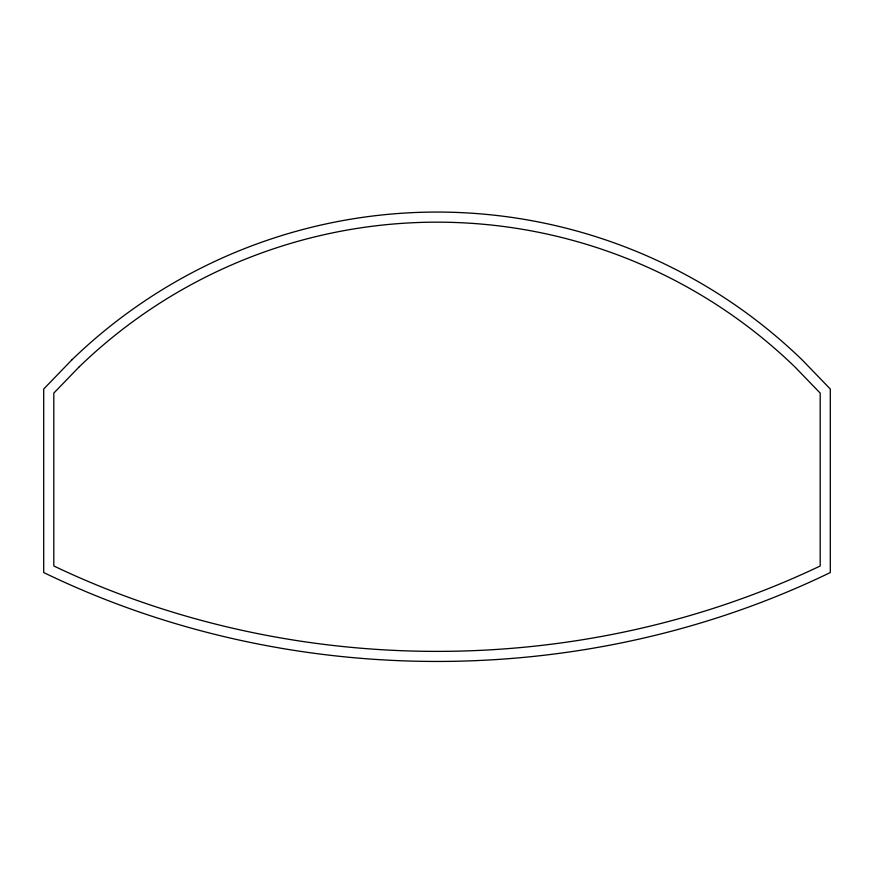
<?xml version="1.0" encoding="UTF-8"?>
<svg xmlns="http://www.w3.org/2000/svg" width="874" height="874" viewBox="0 0 874 874"><rect width="100%" height="100%" fill="white"/><g stroke="black" fill="none" stroke-linecap="round" stroke-linejoin="round"><path stroke-width="1.31" d="M71.777 359.957L43.7 389.028L43.7 572.546C288.322 691.083 585.678 691.083 830.3 572.546L830.3 389.028L802.223 359.957A524.903 524.903 0 0 0 71.777 359.957M78.813 367.211L53.806 393.114L53.806 565.981C292.55 679.852 581.45 679.852 820.194 565.981L820.194 393.114L795.187 367.211A514.786 514.786 0 0 0 78.813 367.211"/></g></svg>
